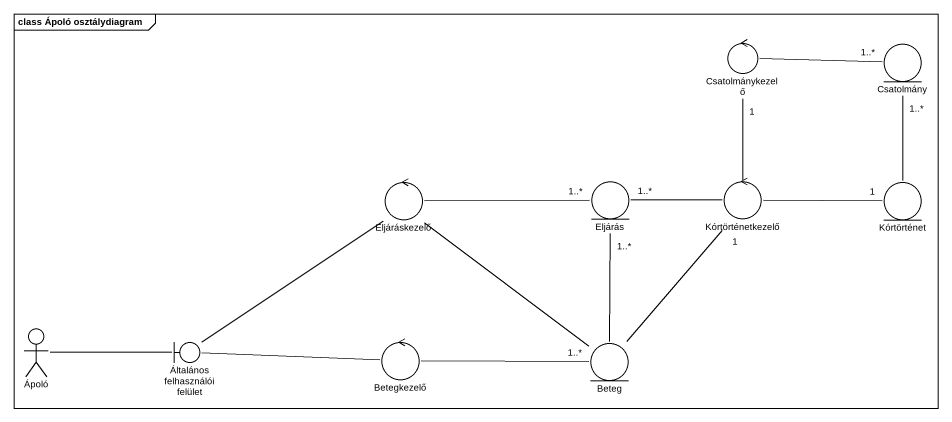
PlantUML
@startuml
mainframe class Ápoló osztálydiagram
control Csatolmánykezelő
entity Csatolmány
control Eljáráskezelő
entity Eljárás
control Kórtörténetkezelő
entity Kórtörténet
actor Ápoló
boundary "Általános felhasználói felület" as Általános_felhasználói
control Betegkezelő
entity Beteg
Csatolmánykezelő -right- "1..*" Csatolmány
Csatolmány "1..*" -- Kórtörténet
Eljáráskezelő -right- "1..*" Eljárás
Eljáráskezelő -- Beteg
Eljárás "1..*" -right- Kórtörténetkezelő
Kórtörténetkezelő -up- "1" Csatolmánykezelő
Kórtörténet "1" -left- Kórtörténetkezelő
Ápoló -right- Általános_felhasználói
Általános_felhasználói -up- Eljáráskezelő
Általános_felhasználói -right- Betegkezelő
Betegkezelő -right- "1..*" Beteg
Beteg -up- "1..*" Eljárás
Beteg -up- "1" Kórtörténetkezelő
@enduml
